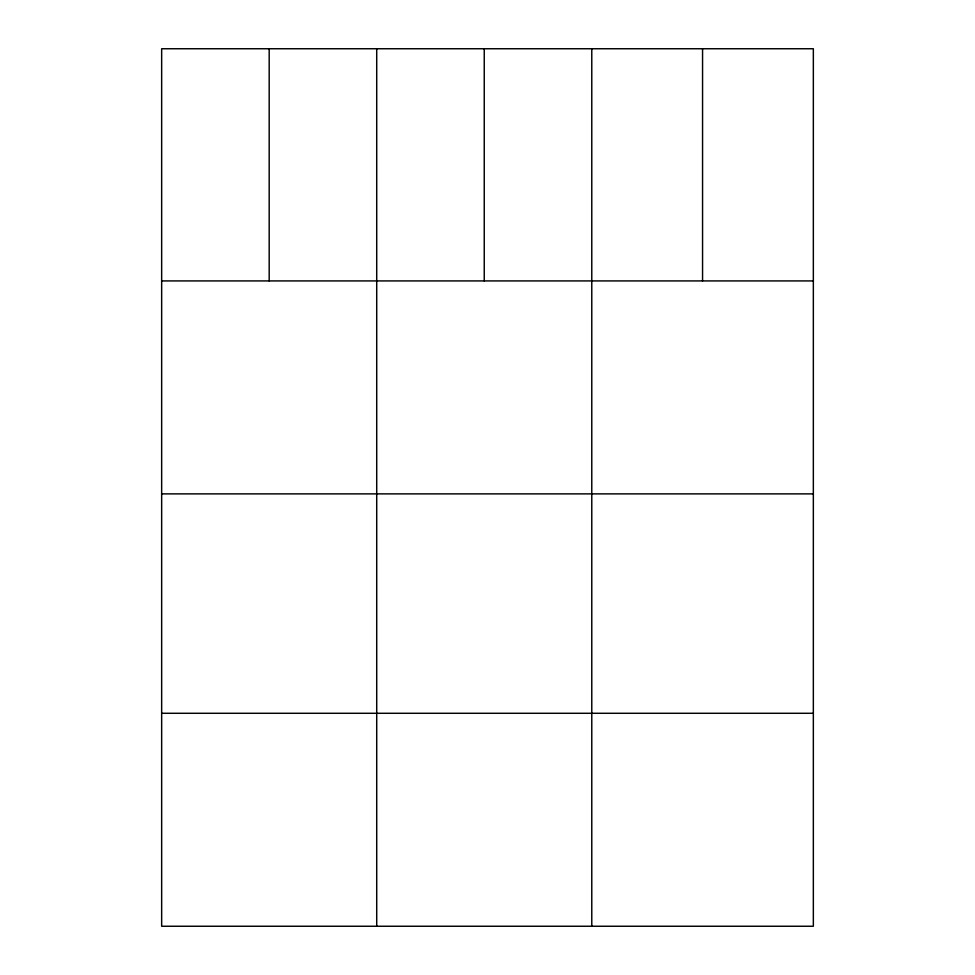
<?xml version="1.0" encoding="UTF-8"?>
<svg xmlns="http://www.w3.org/2000/svg" width="975" height="975" viewBox="0 0 975 975"><rect width="100%" height="100%" fill="white"/><g stroke="black" fill="none" stroke-linecap="round" stroke-linejoin="round"><path stroke-width="1.46" d="M813.345 280.922L813.345 926.25L161.655 926.25L161.655 48.75L813.345 48.75L813.345 280.922L161.655 280.922M161.655 493.874L813.345 493.874M161.655 713.286L813.345 713.286M702.561 48.75L702.561 280.922M591.776 48.75L591.776 926.25M484.246 48.75L484.246 280.922M376.716 48.75L376.716 926.25M269.185 48.75L269.185 280.922"/></g></svg>
